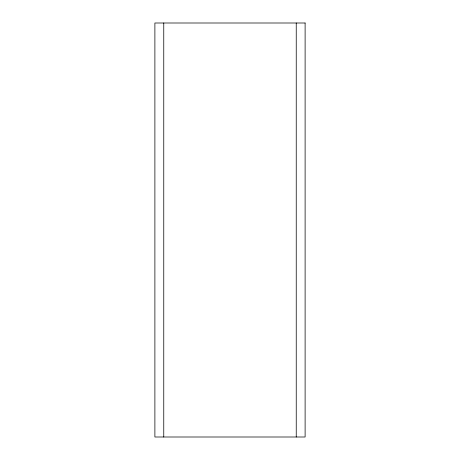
<?xml version="1.0" encoding="UTF-8"?>
<svg xmlns="http://www.w3.org/2000/svg" width="460" height="460" viewBox="0 0 460 460"><rect width="100%" height="100%" fill="white"/><g stroke="black" fill="none" stroke-linecap="round" stroke-linejoin="round"><path stroke-width="0.69" d="M296.24 23L296.24 437M163.76 23L163.76 437M305.112 23L154.888 23L154.888 437L305.112 437L305.112 23"/></g></svg>
